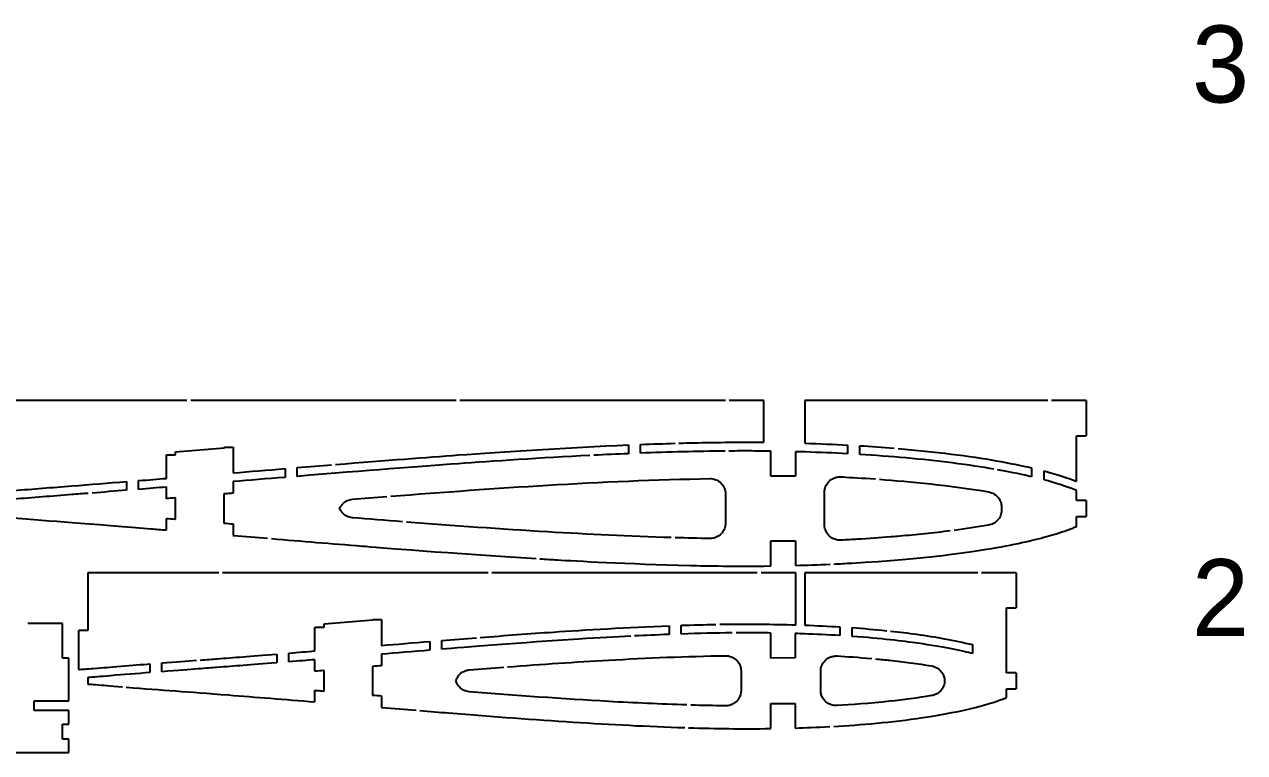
# Model space of a CAD drawing. Header units: millimetres. Extents: x -769 to 745, y -600 to 149.
# Drawn here: x 427 to 744.2, y -441.1 to -251.8 of the extents above; entities that cross this region are included whole.
import ezdxf

# ---------------------------------------------------------------- set-up
doc = ezdxf.new("R2010")
doc.units = ezdxf.units.MM
doc.header["$MEASUREMENT"] = 0

msp = doc.modelspace()

# ---------------------------------------------------------------- linework, layer by layer
for p, q in [((469.25, -349.63), (404.92, -349.63)), ((539.25, -349.63), (470.25, -349.63)), ((609.25, -349.63), (540.25, -349.63)), ((619.25, -349.63), (610.25, -349.63)), ((619.25, -360.48), (619.25, -349.63)), ((693.07, -349.63), (629.91, -349.63)), ((629.91, -349.63), (629.91, -360.71)), ((703.07, -349.63), (694.07, -349.63)), ((703.07, -349.63), (703.07, -358.75)), ((584.04, -361.16), (584.04, -363.43)), ((587.18, -363.3), (587.18, -361.03)), ((640.97, -361.18), (640.97, -363.45)), ((644.18, -363.64), (644.18, -361.36)), ((700.56, -370.6), (700.56, -358.75)), ((700.56, -358.75), (703.07, -358.75)), ((463.93, -369.85), (463.93, -363.75)), ((463.93, -363.75), (466.31, -363.75)), ((466.31, -362.92), (479.01, -361.88)), ((466.31, -363.75), (466.31, -362.92)), ((479.01, -361.88), (479.01, -361.75)), ((479.01, -361.75), (481.27, -361.75)), ((481.27, -361.75), (481.27, -368.43)), ((621.08, -369.28), (621.08, -362.78)), ((627.47, -362.92), (627.47, -369.26)), ((494.8, -367.31), (494.8, -369.58)), ((497.92, -369.32), (497.92, -367.05)), ((688.85, -367.12), (688.85, -369.42)), ((692.12, -370.24), (692.12, -367.92)), ((453.58, -370.68), (453.58, -372.95)), ((456.7, -372.7), (456.7, -370.43)), ((481.27, -370.7), (481.27, -373.71)), ((627.47, -369.26), (621.08, -369.28)), ((463.93, -375.13), (463.93, -372.12)), ((478.89, -373.9), (478.89, -381.49)), ((609.27, -373.85), (609.27, -381.54)), ((635.04, -381.98), (635.04, -373.41)), ((700.56, -375.63), (700.56, -373.03)), ((466.31, -380.46), (466.31, -374.93)), ((681.04, -377.23), (681.04, -378.16)), ((703.07, -375.63), (700.56, -375.63)), ((703.07, -375.63), (703.07, -379.75)), ((463.93, -383.27), (463.93, -380.26)), ((700.56, -382.36), (700.56, -379.75)), ((700.56, -379.75), (703.07, -379.75)), ((481.27, -381.68), (481.27, -384.69)), ((621.08, -392.61), (621.08, -386.11)), ((621.08, -386.11), (627.47, -386.13)), ((627.47, -386.13), (627.47, -392.47)), ((443.54, -394.41), (443.54, -409.41)), ((477.56, -394.41), (443.54, -394.41)), ((547.56, -394.41), (478.56, -394.41)), ((617.56, -394.41), (548.56, -394.41)), ((627.56, -394.41), (618.56, -394.41)), ((627.56, -407.92), (627.56, -394.41)), ((674.86, -394.41), (629.88, -394.41)), ((629.88, -394.41), (629.88, -408)), ((684.86, -394.41), (675.86, -394.41)), ((684.86, -394.41), (684.86, -403.53)), ((682.35, -420.41), (682.35, -403.53)), ((682.35, -403.53), (684.86, -403.53)), ((436.89, -407.62), (427.89, -407.62)), ((436.89, -416.62), (436.89, -407.62)), ((502.55, -414.72), (502.55, -408.53)), ((502.55, -408.53), (504.93, -408.53)), ((504.93, -407.7), (517.63, -406.66)), ((504.93, -408.53), (504.93, -407.7)), ((517.63, -406.66), (517.63, -406.53)), ((517.63, -406.53), (519.89, -406.53)), ((519.89, -406.53), (519.89, -413.28)), ((594.63, -408.16), (594.63, -410.43)), ((597.79, -410.32), (597.79, -408.05)), ((639.03, -408.45), (639.03, -410.72)), ((642.23, -410.94), (642.23, -408.66)), ((443.54, -409.41), (441.16, -409.41)), ((441.16, -419.54), (441.16, -409.41)), ((532.46, -412.24), (532.46, -414.52)), ((535.58, -414.26), (535.58, -411.99)), ((621.05, -416.56), (621.05, -410.06)), ((627.44, -410.19), (627.44, -416.54)), ((492.65, -415.52), (492.65, -417.79)), ((495.77, -417.54), (495.77, -415.27)), ((519.89, -415.55), (519.89, -418.56)), ((673.54, -413.08), (673.54, -415.38)), ((438.55, -416.62), (436.89, -416.62)), ((438.55, -427.69), (438.55, -416.62)), ((459.66, -418.07), (459.66, -420.34)), ((462.78, -420.1), (462.78, -417.83)), ((502.55, -420), (502.55, -416.99)), ((627.44, -416.54), (621.05, -416.56)), ((443.54, -421.63), (443.54, -423.32)), ((504.93, -425.14), (504.93, -419.8)), ((517.51, -418.76), (517.51, -426.18)), ((613.33, -419.89), (613.33, -425.05)), ((634.04, -424.99), (634.04, -419.96)), ((684.86, -420.41), (682.35, -420.41)), ((684.86, -420.41), (684.86, -424.53)), ((502.55, -427.96), (502.55, -424.95)), ((682.35, -426.82), (682.35, -424.53)), ((682.35, -424.53), (684.86, -424.53)), ((429.53, -427.71), (438.55, -427.69)), ((429.53, -430.21), (429.53, -427.71)), ((519.89, -426.38), (519.89, -429.39)), ((438.55, -430.2), (429.53, -430.21)), ((438.55, -433.72), (438.55, -430.2)), ((621.05, -434.88), (621.05, -428.38)), ((621.05, -428.38), (627.44, -428.4)), ((627.44, -428.4), (627.44, -434.75)), ((436.89, -437.62), (436.89, -433.72)), ((436.89, -433.72), (438.55, -433.72)), ((438.55, -437.62), (436.89, -437.62)), ((438.55, -441.14), (438.55, -437.62))]:
    msp.add_line(p, q)
for points, knots in [([(507.88, -366.24), (521.53, -365.14), (531.43, -364.38), (539.9, -363.76), (550.96, -362.95), (568.68, -361.79), (584.04, -361.16)], [1.234169, 1.234169, 1.234169, 1.234169, 5.978142, 5.978142, 5.978142, 12.178807, 12.178807, 12.178807, 12.178807]), ([(597.17, -360.7), (602.52, -360.56), (607.87, -360.47), (613.14, -360.45), (615.09, -360.45), (617.12, -360.46), (619.19, -360.48), (619.21, -360.48), (619.23, -360.48), (619.25, -360.48)], [1.272702, 1.272702, 1.272702, 1.272702, 2.871511, 2.871511, 2.871511, 3.463529, 3.463529, 3.463529, 3.469322, 3.469322, 3.469322, 3.469322]), ([(629.91, -360.71), (629.93, -360.71), (629.95, -360.71), (629.97, -360.71), (633.79, -360.83), (637.54, -360.99), (640.97, -361.18)], [4.472596, 4.472596, 4.472596, 4.472596, 4.47809, 4.47809, 4.47809, 5.561722, 5.561722, 5.561722, 5.561722]), ([(574.05, -363.89), (561.45, -364.54), (548.52, -365.4), (539.85, -366.03), (529.45, -366.79), (516.52, -367.8), (497.92, -369.32)], [1.028949, 1.028949, 1.028949, 1.028949, 4.639783, 4.639783, 4.639783, 8.972961, 8.972961, 8.972961, 8.972961]), ([(619.19, -362.76), (617.11, -362.73), (615.08, -362.73), (613.15, -362.73), (612.17, -362.73), (611.18, -362.74), (610.19, -362.74)], [2.058806, 2.058806, 2.058806, 2.058806, 2.644382, 2.644382, 2.644382, 2.942925, 2.942925, 2.942925, 2.942925]), ([(621.08, -362.78), (621.06, -362.78), (621.04, -362.78), (621.02, -362.78), (620.4, -362.77), (619.79, -362.76), (619.19, -362.76)], [1.8832431, 1.8832431, 1.8832431, 1.8832431, 1.8886986, 1.8886986, 1.8886986, 2.058806, 2.058806, 2.058806, 2.058806]), ([(629.97, -362.99), (629.16, -362.96), (628.34, -362.94), (627.53, -362.92), (627.51, -362.92), (627.49, -362.92), (627.47, -362.92)], [1.0748591, 1.0748591, 1.0748591, 1.0748591, 1.2958023, 1.2958023, 1.2958023, 1.3013696, 1.3013696, 1.3013696, 1.3013696]), ([(679.05, -367.44), (676.06, -366.92), (672.48, -366.37), (668.27, -365.83), (660.32, -364.82), (652.05, -364.12), (644.18, -363.64)], [0.6411, 0.6411, 0.6411, 0.6411, 1.059389, 1.059389, 1.059389, 1.849812, 1.849812, 1.849812, 1.849812]), ([(654.15, -362.08), (658.83, -362.48), (663.48, -362.95), (667.99, -363.52), (676.72, -364.61), (683.36, -365.85), (688.85, -367.12)], [1.04259, 1.04259, 1.04259, 1.04259, 2.454796, 2.454796, 2.454796, 5.186464, 5.186464, 5.186464, 5.186464]), ([(481.27, -368.43), (481.29, -368.43), (481.31, -368.42), (481.33, -368.42), (485.69, -368.06), (490.21, -367.69), (494.8, -367.31)], [4.096044, 4.096044, 4.096044, 4.096044, 4.109409, 4.109409, 4.109409, 6.80009, 6.80009, 6.80009, 6.80009]), ([(692.12, -367.92), (695.9, -368.92), (698.64, -369.84), (700.48, -370.57), (700.51, -370.58), (700.54, -370.59), (700.56, -370.6)], [0.011867, 0.011867, 0.011867, 0.011867, 1.193108, 1.193108, 1.193108, 1.210558, 1.210558, 1.210558, 1.210558]), ([(424.16, -373.01), (429.23, -372.61), (434.3, -372.21), (439.36, -371.81), (444.1, -371.43), (448.84, -371.06), (453.58, -370.68)], [0.044836, 0.044836, 0.044836, 0.044836, 1.570187, 1.570187, 1.570187, 2.996138, 2.996138, 2.996138, 2.996138]), ([(456.7, -370.43), (459.39, -370.22), (461.76, -370.02), (463.87, -369.85), (463.89, -369.85), (463.91, -369.85), (463.93, -369.85)], [0.1014587, 0.1014587, 0.1014587, 0.1014587, 0.9345599, 0.9345599, 0.9345599, 0.9417982, 0.9417982, 0.9417982, 0.9417982]), ([(494.8, -369.58), (490.01, -369.97), (485.57, -370.34), (481.32, -370.69), (481.31, -370.69), (481.29, -370.69), (481.27, -370.7)], [0.151442, 0.151442, 0.151442, 0.151442, 1.615644, 1.615644, 1.615644, 1.621973, 1.621973, 1.621973, 1.621973]), ([(522.25, -374.49), (535.75, -373.43), (549.73, -372.41), (563.06, -371.62), (576.68, -370.81), (591.37, -370.13), (605.2, -369.91)], [1.314441, 1.314441, 1.314441, 1.314441, 5.240112, 5.240112, 5.240112, 9.252974, 9.252974, 9.252974, 9.252974]), ([(605.2, -369.91), (605.73, -369.9), (606.26, -370), (606.76, -370.19), (607.25, -370.39), (607.7, -370.67), (608.07, -371.04), (608.45, -371.4), (608.74, -371.82), (608.95, -372.3), (609.06, -372.54), (609.14, -372.79), (609.19, -373.06), (609.25, -373.32), (609.27, -373.58), (609.27, -373.85)], [0, 0, 0, 0, 0.1623897, 0.1623897, 0.1623897, 0.3229256, 0.3229256, 0.3229256, 0.4800902, 0.4800902, 0.4800902, 0.5612254, 0.5612254, 0.5612254, 0.6422559, 0.6422559, 0.6422559, 0.6422559]), ([(635.04, -373.41), (635.04, -372.91), (635.14, -372.41), (635.33, -371.95), (635.52, -371.48), (635.81, -371.05), (636.16, -370.69), (636.53, -370.31), (636.96, -370.01), (637.44, -369.8), (637.74, -369.68), (638.04, -369.58), (638.35, -369.53), (638.67, -369.47), (638.99, -369.45), (639.31, -369.46)], [0, 0, 0, 0, 0.1525618, 0.1525618, 0.1525618, 0.307508, 0.307508, 0.307508, 0.4667462, 0.4667462, 0.4667462, 0.5635317, 0.5635317, 0.5635317, 0.6604676, 0.6604676, 0.6604676, 0.6604676]), ([(639.31, -369.46), (639.5, -369.47), (639.7, -369.48), (639.9, -369.49), (641.91, -369.6), (644.81, -369.76), (648.29, -370.01)], [0.4074215, 0.4074215, 0.4074215, 0.4074215, 0.4511588, 0.4511588, 0.4511588, 0.9087661, 0.9087661, 0.9087661, 0.9087661]), ([(700.56, -373.03), (700.55, -373.03), (700.54, -373.02), (700.53, -373.02), (697.8, -371.89), (694.84, -370.98), (692.12, -370.24)], [0.3204472, 0.3204472, 0.3204472, 0.3204472, 0.3242713, 0.3242713, 0.3242713, 1.168042, 1.168042, 1.168042, 1.168042]), ([(443.61, -373.74), (442.18, -373.85), (440.75, -373.96), (439.32, -374.07), (434.26, -374.47), (429.21, -374.88), (424.16, -375.27)], [1.098542, 1.098542, 1.098542, 1.098542, 1.529092, 1.529092, 1.529092, 3.049865, 3.049865, 3.049865, 3.049865]), ([(463.93, -372.12), (463.9, -372.12), (463.88, -372.12), (463.86, -372.12), (461.67, -372.3), (459.28, -372.49), (456.7, -372.7)], [3.3089934, 3.3089934, 3.3089934, 3.3089934, 3.3135461, 3.3135461, 3.3135461, 3.7757547, 3.7757547, 3.7757547, 3.7757547]), ([(481.27, -373.71), (480.95, -373.73), (480.62, -373.76), (480.3, -373.79), (479.84, -373.82), (479.39, -373.86), (478.94, -373.9), (478.92, -373.9), (478.91, -373.9), (478.89, -373.9)], [2.211859516, 2.211859516, 2.211859516, 2.211859516, 2.215103017, 2.215103017, 2.215103017, 2.21970419, 2.21970419, 2.21970419, 2.219893266, 2.219893266, 2.219893266, 2.219893266]), ([(677.63, -373.35), (678.18, -373.44), (678.71, -373.64), (679.18, -373.94), (679.64, -374.23), (680.03, -374.6), (680.34, -375.03), (680.56, -375.36), (680.74, -375.71), (680.86, -376.08), (680.98, -376.45), (681.04, -376.84), (681.04, -377.23)], [0, 0, 0, 0, 0.1696968, 0.1696968, 0.1696968, 0.3328088, 0.3328088, 0.3328088, 0.4524823, 0.4524823, 0.4524823, 0.5713128, 0.5713128, 0.5713128, 0.5713128]), ([(466.31, -374.93), (466.29, -374.93), (466.26, -374.94), (466.24, -374.94), (465.45, -375), (464.7, -375.06), (464.02, -375.12), (463.99, -375.12), (463.96, -375.12), (463.93, -375.13)], [7.4952463, 7.4952463, 7.4952463, 7.4952463, 7.5063679, 7.5063679, 7.5063679, 7.9137767, 7.9137767, 7.9137767, 7.9328102, 7.9328102, 7.9328102, 7.9328102]), ([(508.96, -377.69), (509.16, -377.23), (509.44, -376.81), (509.8, -376.45), (510.12, -376.11), (510.51, -375.84), (510.94, -375.64), (511.36, -375.44), (511.82, -375.32), (512.29, -375.29)], [0.0025061, 0.0025061, 0.0025061, 0.0025061, 0.1561644, 0.1561644, 0.1561644, 0.2989773, 0.2989773, 0.2989773, 0.4418228, 0.4418228, 0.4418228, 0.4418228]), ([(414.89, -379.36), (416.25, -379.47), (417.9, -379.61), (420.1, -379.79), (435.08, -381.01), (438, -381.18), (459.89, -382.95), (461.25, -383.06), (462.57, -383.16), (463.86, -383.27), (463.88, -383.27), (463.9, -383.27), (463.93, -383.27)], [1.119447, 1.119447, 1.119447, 1.119447, 1.444692, 1.444692, 1.444692, 3.652674, 3.652674, 3.652674, 3.789389, 3.789389, 3.789389, 3.791677, 3.791677, 3.791677, 3.791677]), ([(463.93, -380.26), (464.72, -380.33), (465.49, -380.39), (466.24, -380.45), (466.26, -380.45), (466.29, -380.46), (466.31, -380.46)], [1.4603248, 1.4603248, 1.4603248, 1.4603248, 1.7269752, 1.7269752, 1.7269752, 1.7346147, 1.7346147, 1.7346147, 1.7346147]), ([(512.29, -380.1), (511.77, -380.06), (511.27, -379.92), (510.82, -379.69), (510.4, -379.48), (510.02, -379.19), (509.7, -378.85), (509.39, -378.51), (509.14, -378.12), (508.96, -377.69)], [0, 0, 0, 0, 0.1565946, 0.1565946, 0.1565946, 0.2992401, 0.2992401, 0.2992401, 0.4393333, 0.4393333, 0.4393333, 0.4393333]), ([(681.04, -378.16), (681.04, -378.65), (680.94, -379.14), (680.76, -379.59), (680.57, -380.06), (680.29, -380.48), (679.94, -380.84), (679.63, -381.15), (679.28, -381.42), (678.89, -381.62), (678.49, -381.82), (678.07, -381.96), (677.63, -382.04)], [0, 0, 0, 0, 0.149589, 0.149589, 0.149589, 0.3026018, 0.3026018, 0.3026018, 0.4357304, 0.4357304, 0.4357304, 0.5703712, 0.5703712, 0.5703712, 0.5703712]), ([(478.89, -381.49), (478.91, -381.49), (478.92, -381.49), (478.94, -381.49), (479.67, -381.55), (480.45, -381.61), (481.27, -381.68)], [2.1191133, 2.1191133, 2.1191133, 2.1191133, 2.1230558, 2.1230558, 2.1230558, 2.2802725, 2.2802725, 2.2802725, 2.2802725]), ([(595.2, -385.25), (584.44, -384.93), (573.44, -384.39), (563.06, -383.77), (551.07, -383.06), (538.54, -382.16), (526.32, -381.21)], [1.384836, 1.384836, 1.384836, 1.384836, 4.500056, 4.500056, 4.500056, 8.099631, 8.099631, 8.099631, 8.099631]), ([(609.27, -381.54), (609.27, -382.05), (609.18, -382.54), (608.99, -383.01), (608.79, -383.48), (608.51, -383.91), (608.15, -384.27), (607.79, -384.64), (607.36, -384.94), (606.88, -385.14), (606.62, -385.26), (606.34, -385.34), (606.06, -385.4), (605.77, -385.46), (605.48, -385.48), (605.2, -385.48)], [0, 0, 0, 0, 0.1533353, 0.1533353, 0.1533353, 0.3080488, 0.3080488, 0.3080488, 0.4658852, 0.4658852, 0.4658852, 0.5537443, 0.5537443, 0.5537443, 0.6417657, 0.6417657, 0.6417657, 0.6417657]), ([(639.31, -385.92), (638.77, -385.95), (638.23, -385.87), (637.72, -385.69), (637.21, -385.52), (636.75, -385.24), (636.35, -384.88), (635.96, -384.53), (635.65, -384.11), (635.42, -383.64), (635.3, -383.38), (635.2, -383.11), (635.14, -382.83), (635.08, -382.55), (635.04, -382.27), (635.04, -381.98)], [0, 0, 0, 0, 0.1643794, 0.1643794, 0.1643794, 0.3272813, 0.3272813, 0.3272813, 0.4860623, 0.4860623, 0.4860623, 0.5737072, 0.5737072, 0.5737072, 0.6611101, 0.6611101, 0.6611101, 0.6611101]), ([(637.46, -392.11), (638.99, -392.04), (640.54, -391.96), (642.11, -391.87), (661.36, -390.78), (673.35, -388.97), (679.85, -387.82), (686.26, -386.68), (690.85, -385.53), (693.95, -384.64), (695.81, -384.1), (697.64, -383.52), (699.55, -382.77), (699.88, -382.64), (700.2, -382.51), (700.53, -382.37), (700.54, -382.37), (700.55, -382.36), (700.56, -382.36)], [6.6511719, 6.6511719, 6.6511719, 6.6511719, 6.654406, 6.654406, 6.654406, 6.6940766, 6.6940766, 6.6940766, 6.7332076, 6.7332076, 6.7332076, 6.7566976, 6.7566976, 6.7566976, 6.7607181, 6.7607181, 6.7607181, 6.7608712, 6.7608712, 6.7608712, 6.7608712]), ([(667.74, -383.49), (665.53, -383.77), (663.32, -384.03), (661.15, -384.26), (658.96, -384.49), (656.67, -384.7), (654.65, -384.88), (653.84, -384.95), (653.06, -385.02), (652.24, -385.08), (649.42, -385.31), (646.62, -385.51), (643.53, -385.69), (642.3, -385.76), (640.79, -385.85), (639.39, -385.92), (639.36, -385.92), (639.33, -385.92), (639.31, -385.92)], [1.320326, 1.320326, 1.320326, 1.320326, 1.969198, 1.969198, 1.969198, 2.621439, 2.621439, 2.621439, 2.885116, 2.885116, 2.885116, 3.794991, 3.794991, 3.794991, 4.155604, 4.155604, 4.155604, 4.162439, 4.162439, 4.162439, 4.162439]), ([(481.27, -384.69), (481.29, -384.69), (481.31, -384.7), (481.32, -384.7), (484.42, -384.95), (487.37, -385.2), (490.24, -385.43)], [4.4733354, 4.4733354, 4.4733354, 4.4733354, 4.4757256, 4.4757256, 4.4757256, 4.8795294, 4.8795294, 4.8795294, 4.8795294]), ([(491.23, -385.52), (499.23, -386.18), (506.63, -386.79), (514.94, -387.45), (518.04, -387.7), (538.65, -389.39), (560.04, -390.7)], [4.92651, 4.92651, 4.92651, 4.92651, 6.06136, 6.06136, 6.06136, 6.48581, 6.48581, 6.48581, 6.48581]), ([(561.04, -390.76), (562.57, -390.86), (564.1, -390.95), (565.62, -391.04), (570.32, -391.31), (583.46, -392.07), (600.17, -392.49), (604.28, -392.59), (611.72, -392.75), (621.02, -392.61), (621.04, -392.61), (621.06, -392.61), (621.08, -392.61)], [6.4924093, 6.4924093, 6.4924093, 6.4924093, 6.5227227, 6.5227227, 6.5227227, 6.6158313, 6.6158313, 6.6158313, 6.6387809, 6.6387809, 6.6387809, 6.6388295, 6.6388295, 6.6388295, 6.6388295]), ([(627.47, -392.47), (627.49, -392.47), (627.51, -392.47), (627.53, -392.47), (630.39, -392.39), (633.38, -392.29), (636.46, -392.16)], [6.643876542, 6.643876542, 6.643876542, 6.643876542, 6.643923405, 6.643923405, 6.643923405, 6.65046635, 6.65046635, 6.65046635, 6.65046635]), ([(545.55, -411.2), (551.97, -410.7), (558.35, -410.22), (564.54, -409.8), (572.52, -409.26), (584.05, -408.55), (594.63, -408.16)], [1.177074, 1.177074, 1.177074, 1.177074, 3.109959, 3.109959, 3.109959, 5.601481, 5.601481, 5.601481, 5.601481]), ([(607.78, -407.79), (611.31, -407.73), (614.86, -407.71), (618.48, -407.75), (621.33, -407.78), (624.68, -407.84), (627.5, -407.92), (627.52, -407.92), (627.54, -407.92), (627.56, -407.92)], [1.078759, 1.078759, 1.078759, 1.078759, 2.145614, 2.145614, 2.145614, 2.986034, 2.986034, 2.986034, 2.992163, 2.992163, 2.992163, 2.992163]), ([(629.88, -408), (629.9, -408), (629.92, -408), (629.94, -408), (632.98, -408.11), (636.12, -408.27), (639.03, -408.45)], [3.2344027, 3.2344027, 3.2344027, 3.2344027, 3.2404977, 3.2404977, 3.2404977, 4.2010953, 4.2010953, 4.2010953, 4.2010953]), ([(519.89, -413.28), (519.91, -413.28), (519.94, -413.28), (519.96, -413.28), (523.53, -412.98), (528.19, -412.59), (532.46, -412.24)], [2.7155189, 2.7155189, 2.7155189, 2.7155189, 2.7171046, 2.7171046, 2.7171046, 2.9788555, 2.9788555, 2.9788555, 2.9788555]), ([(584.64, -410.86), (580.65, -411.06), (576.56, -411.3), (571.14, -411.64), (556.4, -412.57), (541.06, -413.82), (535.58, -414.26)], [1.201364, 1.201364, 1.201364, 1.201364, 2.615335, 2.615335, 2.615335, 6.460685, 6.460685, 6.460685, 6.460685]), ([(621.05, -410.06), (621.03, -410.06), (621.01, -410.06), (621, -410.06), (620.15, -410.04), (619.33, -410.03), (618.54, -410.03), (616.32, -410), (614.17, -410), (612.05, -410.01)], [2.257104, 2.257104, 2.257104, 2.257104, 2.266065, 2.266065, 2.266065, 2.651498, 2.651498, 2.651498, 3.740632, 3.740632, 3.740632, 3.740632]), ([(629.95, -410.27), (629.11, -410.24), (628.3, -410.22), (627.51, -410.19), (627.48, -410.19), (627.46, -410.19), (627.44, -410.19)], [1.055671, 1.055671, 1.055671, 1.055671, 1.3597367, 1.3597367, 1.3597367, 1.3676405, 1.3676405, 1.3676405, 1.3676405]), ([(673.54, -415.38), (671.03, -414.77), (666.27, -413.69), (659.28, -412.71), (655.6, -412.19), (649.7, -411.48), (642.23, -410.94)], [0.011328, 0.011328, 0.011328, 0.011328, 0.764182, 0.764182, 0.764182, 1.159783, 1.159783, 1.159783, 1.159783]), ([(652.19, -409.55), (654.47, -409.8), (656.74, -410.07), (658.97, -410.38), (663.89, -411.06), (668.65, -411.9), (673.54, -413.08)], [1.011491, 1.011491, 1.011491, 1.011491, 1.656756, 1.656756, 1.656756, 3.083088, 3.083088, 3.083088, 3.083088]), ([(472.75, -417.08), (474.39, -416.95), (475.84, -416.85), (477.18, -416.74), (481.49, -416.41), (485.56, -416.09), (492.65, -415.52)], [1.307561, 1.307561, 1.307561, 1.307561, 2.071649, 2.071649, 2.071649, 4.530804, 4.530804, 4.530804, 4.530804]), ([(495.77, -415.27), (498.27, -415.07), (500.47, -414.89), (502.5, -414.72), (502.51, -414.72), (502.53, -414.72), (502.55, -414.72)], [0.126359, 0.126359, 0.126359, 0.126359, 0.9131863, 0.9131863, 0.9131863, 0.9203018, 0.9203018, 0.9203018, 0.9203018]), ([(532.46, -414.52), (528.14, -414.87), (523.5, -415.25), (519.95, -415.55), (519.93, -415.55), (519.91, -415.55), (519.89, -415.55)], [0.178597, 0.178597, 0.178597, 0.178597, 1.441757, 1.441757, 1.441757, 1.448278, 1.448278, 1.448278, 1.448278]), ([(441.16, -419.54), (441.18, -419.53), (441.2, -419.53), (441.23, -419.53), (442.01, -419.47), (443.39, -419.37), (444.9, -419.26), (447.79, -419.04), (449.04, -418.92), (452.1, -418.67), (454.87, -418.44), (457.74, -418.22), (459.66, -418.07)], [0.0310227, 0.0310227, 0.0310227, 0.0310227, 0.0344517, 0.0344517, 0.0344517, 0.1596494, 0.1596494, 0.1596494, 0.398903, 0.398903, 0.398903, 0.6159563, 0.6159563, 0.6159563, 0.6159563]), ([(492.65, -417.79), (485.58, -418.36), (481.55, -418.67), (477.17, -419.01), (474.24, -419.23), (471.36, -419.44), (462.78, -420.1)], [0.126322, 0.126322, 0.126322, 0.126322, 2.360319, 2.360319, 2.360319, 3.853648, 3.853648, 3.853648, 3.853648]), ([(502.55, -416.99), (502.53, -416.99), (502.51, -416.99), (502.49, -416.99), (500.51, -417.15), (498.38, -417.33), (495.77, -417.54)], [11.484237, 11.484237, 11.484237, 11.484237, 11.537812, 11.537812, 11.537812, 16.437235, 16.437235, 16.437235, 16.437235]), ([(519.89, -418.56), (519.15, -418.62), (518.38, -418.69), (517.57, -418.75), (517.55, -418.76), (517.53, -418.76), (517.51, -418.76)], [1.71519568, 1.71519568, 1.71519568, 1.71519568, 1.72941919, 1.72941919, 1.72941919, 1.72974141, 1.72974141, 1.72974141, 1.72974141]), ([(552.66, -418.85), (561.42, -418.19), (570.34, -417.58), (578.95, -417.1), (588.76, -416.54), (599.24, -416.09), (609.26, -415.96)], [1.329233, 1.329233, 1.329233, 1.329233, 3.876959, 3.876959, 3.876959, 6.781636, 6.781636, 6.781636, 6.781636]), ([(609.26, -415.96), (609.79, -415.95), (610.32, -416.05), (610.82, -416.24), (611.31, -416.44), (611.76, -416.72), (612.13, -417.09), (612.5, -417.45), (612.8, -417.88), (613.01, -418.35), (613.11, -418.59), (613.19, -418.84), (613.25, -419.1), (613.3, -419.36), (613.33, -419.63), (613.33, -419.89)], [0, 0, 0, 0, 0.1623871, 0.1623871, 0.1623871, 0.3229096, 0.3229096, 0.3229096, 0.4800582, 0.4800582, 0.4800582, 0.5607916, 0.5607916, 0.5607916, 0.6414218, 0.6414218, 0.6414218, 0.6414218]), ([(634.04, -419.96), (634.04, -419.46), (634.14, -418.96), (634.33, -418.5), (634.52, -418.03), (634.8, -417.6), (635.16, -417.23), (635.52, -416.86), (635.96, -416.56), (636.44, -416.35), (636.74, -416.22), (637.05, -416.13), (637.37, -416.07), (637.69, -416.01), (638.02, -416), (638.34, -416.01)], [0, 0, 0, 0, 0.1525629, 0.1525629, 0.1525629, 0.3075145, 0.3075145, 0.3075145, 0.4667594, 0.4667594, 0.4667594, 0.5657091, 0.5657091, 0.5657091, 0.6648082, 0.6648082, 0.6648082, 0.6648082]), ([(648.31, -416.77), (649.5, -416.89), (650.72, -417.01), (651.97, -417.14), (655.56, -417.53), (659.24, -418.02), (662.84, -418.61)], [0.8369179, 0.8369179, 0.8369179, 0.8369179, 0.9927124, 0.9927124, 0.9927124, 1.4390913, 1.4390913, 1.4390913, 1.4390913]), ([(662.84, -418.61), (663.39, -418.7), (663.92, -418.9), (664.39, -419.19), (664.85, -419.48), (665.24, -419.84), (665.55, -420.28), (665.78, -420.6), (665.96, -420.96), (666.08, -421.33), (666.2, -421.7), (666.26, -422.09), (666.26, -422.47)], [0, 0, 0, 0, 0.1697421, 0.1697421, 0.1697421, 0.3329451, 0.3329451, 0.3329451, 0.4535246, 0.4535246, 0.4535246, 0.5715876, 0.5715876, 0.5715876, 0.5715876]), ([(459.66, -420.34), (456.24, -420.6), (452.82, -420.87), (449.41, -421.16), (446.67, -421.39), (444.95, -421.52), (443.6, -421.62), (443.58, -421.62), (443.56, -421.63), (443.54, -421.63)], [0.049384, 0.049384, 0.049384, 0.049384, 1.078139, 1.078139, 1.078139, 1.901441, 1.901441, 1.901441, 1.91273, 1.91273, 1.91273, 1.91273]), ([(504.93, -419.8), (504.91, -419.8), (504.89, -419.8), (504.87, -419.81), (504.11, -419.87), (503.32, -419.93), (502.55, -420)], [3.3839812, 3.3839812, 3.3839812, 3.3839812, 3.3885917, 3.3885917, 3.3885917, 3.5494103, 3.5494103, 3.5494103, 3.5494103]), ([(539.2, -422.47), (539.34, -421.98), (539.57, -421.53), (539.88, -421.13), (540.2, -420.72), (540.59, -420.38), (541.03, -420.13), (541.29, -419.98), (541.56, -419.86), (541.83, -419.78), (542.11, -419.69), (542.4, -419.64), (542.69, -419.61)], [0.001692, 0.001692, 0.001692, 0.001692, 0.1561261, 0.1561261, 0.1561261, 0.3124072, 0.3124072, 0.3124072, 0.4012921, 0.4012921, 0.4012921, 0.4901873, 0.4901873, 0.4901873, 0.4901873]), ([(443.54, -423.32), (443.56, -423.32), (443.58, -423.32), (443.6, -423.32), (444.15, -423.36), (444.78, -423.41), (445.52, -423.47), (447.61, -423.63), (448.96, -423.75), (452.51, -424.04)], [0.2166355, 0.2166355, 0.2166355, 0.2166355, 0.2197445, 0.2197445, 0.2197445, 0.3124742, 0.3124742, 0.3124742, 0.5743923, 0.5743923, 0.5743923, 0.5743923]), ([(453.51, -424.12), (463.08, -424.9), (469.22, -425.32), (480.09, -426.16), (487.14, -426.71), (494.78, -427.32), (502.49, -427.95), (502.51, -427.95), (502.53, -427.96), (502.55, -427.96)], [0.598283, 0.598283, 0.598283, 0.598283, 1.290191, 1.290191, 1.290191, 1.739105, 1.739105, 1.739105, 1.740365, 1.740365, 1.740365, 1.740365]), ([(502.55, -424.95), (502.78, -424.97), (503, -424.98), (503.22, -425), (503.71, -425.04), (504.27, -425.09), (504.87, -425.14), (504.89, -425.14), (504.91, -425.14), (504.93, -425.14)], [2.5449518, 2.5449518, 2.5449518, 2.5449518, 2.641039, 2.641039, 2.641039, 2.8494109, 2.8494109, 2.8494109, 2.8569086, 2.8569086, 2.8569086, 2.8569086]), ([(542.69, -425.33), (542.18, -425.29), (541.68, -425.15), (541.22, -424.92), (540.76, -424.69), (540.35, -424.37), (540.02, -423.98), (539.83, -423.76), (539.66, -423.52), (539.52, -423.26), (539.39, -423.01), (539.28, -422.75), (539.2, -422.47)], [0, 0, 0, 0, 0.1565994, 0.1565994, 0.1565994, 0.3130595, 0.3130595, 0.3130595, 0.4016414, 0.4016414, 0.4016414, 0.4885145, 0.4885145, 0.4885145, 0.4885145]), ([(613.33, -425.05), (613.33, -425.56), (613.23, -426.05), (613.04, -426.52), (612.85, -426.99), (612.56, -427.42), (612.21, -427.78), (611.84, -428.15), (611.41, -428.45), (610.94, -428.65), (610.67, -428.77), (610.4, -428.85), (610.12, -428.91), (609.83, -428.96), (609.55, -428.99), (609.26, -428.99)], [0, 0, 0, 0, 0.1533354, 0.1533354, 0.1533354, 0.30805, 0.30805, 0.30805, 0.4658879, 0.4658879, 0.4658879, 0.5533293, 0.5533293, 0.5533293, 0.640932, 0.640932, 0.640932, 0.640932]), ([(638.34, -428.93), (637.8, -428.96), (637.26, -428.89), (636.75, -428.71), (636.24, -428.54), (635.78, -428.27), (635.37, -427.92), (634.98, -427.57), (634.66, -427.15), (634.43, -426.69), (634.3, -426.42), (634.2, -426.14), (634.14, -425.86), (634.07, -425.57), (634.04, -425.28), (634.04, -424.99)], [0, 0, 0, 0, 0.164369, 0.164369, 0.164369, 0.3273589, 0.3273589, 0.3273589, 0.4862705, 0.4862705, 0.4862705, 0.57599, 0.57599, 0.57599, 0.6654517, 0.6654517, 0.6654517, 0.6654517]), ([(666.26, -422.47), (666.26, -422.96), (666.16, -423.44), (665.98, -423.89), (665.79, -424.35), (665.51, -424.77), (665.16, -425.13), (664.85, -425.45), (664.5, -425.71), (664.1, -425.92), (663.71, -426.12), (663.28, -426.26), (662.84, -426.33)], [0.001706, 0.001706, 0.001706, 0.001706, 0.149589, 0.149589, 0.149589, 0.3026014, 0.3026014, 0.3026014, 0.4366842, 0.4366842, 0.4366842, 0.5722954, 0.5722954, 0.5722954, 0.5722954]), ([(517.51, -426.18), (517.53, -426.19), (517.55, -426.19), (517.57, -426.19), (518.34, -426.25), (519.12, -426.32), (519.89, -426.38)], [2.7970575, 2.7970575, 2.7970575, 2.7970575, 2.8011025, 2.8011025, 2.8011025, 2.9720898, 2.9720898, 2.9720898, 2.9720898]), ([(599.26, -428.76), (592.41, -428.54), (585.53, -428.22), (578.95, -427.85), (567.05, -427.18), (554.54, -426.26), (542.69, -425.33)], [1.384192, 1.384192, 1.384192, 1.384192, 3.371914, 3.371914, 3.371914, 6.964998, 6.964998, 6.964998, 6.964998]), ([(637.43, -434.32), (644.26, -433.93), (652.48, -433.24), (660.57, -432.05), (671.75, -430.4), (678.43, -428.39), (682.31, -426.83), (682.32, -426.83), (682.33, -426.82), (682.35, -426.82)], [4.9794047, 4.9794047, 4.9794047, 4.9794047, 5.2476729, 5.2476729, 5.2476729, 5.6185349, 5.6185349, 5.6185349, 5.6197368, 5.6197368, 5.6197368, 5.6197368]), ([(662.84, -426.33), (659.24, -426.93), (655.56, -427.41), (651.97, -427.8), (646.65, -428.38), (641.9, -428.71), (638.34, -428.93)], [0.349564, 0.349564, 0.349564, 0.349564, 1.426076, 1.426076, 1.426076, 3.020832, 3.020832, 3.020832, 3.020832]), ([(519.89, -429.39), (519.91, -429.39), (519.93, -429.39), (519.95, -429.4), (522.98, -429.65), (525.97, -429.89), (528.86, -430.13)], [2.0790484, 2.0790484, 2.0790484, 2.0790484, 2.0801441, 2.0801441, 2.0801441, 2.2613487, 2.2613487, 2.2613487, 2.2613487]), ([(529.86, -430.21), (532.42, -430.42), (534.92, -430.63), (537.31, -430.82), (561.06, -432.73), (579.4, -434.01), (598.71, -434.65)], [2.282201, 2.282201, 2.282201, 2.282201, 2.443718, 2.443718, 2.443718, 4.043162, 4.043162, 4.043162, 4.043162]), ([(627.44, -434.75), (627.46, -434.75), (627.48, -434.75), (627.51, -434.75), (629.96, -434.68), (633, -434.57), (636.44, -434.38)], [4.8272969, 4.8272969, 4.8272969, 4.8272969, 4.8284524, 4.8284524, 4.8284524, 4.9661918, 4.9661918, 4.9661918, 4.9661918]), ([(599.71, -434.68), (606.97, -434.91), (613.27, -435.01), (621, -434.89), (621.01, -434.89), (621.03, -434.88), (621.05, -434.88)], [4.0707952, 4.0707952, 4.0707952, 4.0707952, 4.6757412, 4.6757412, 4.6757412, 4.677283, 4.677283, 4.677283, 4.677283]), ([(362.33, -441.01), (385.11, -441.05), (410.27, -441.09), (438.5, -441.14), (438.52, -441.14), (438.53, -441.14), (438.55, -441.14)], [596.445314, 596.445314, 596.445314, 596.445314, 670.176526, 670.176526, 670.176526, 670.220313, 670.220313, 670.220313, 670.220313])]:
    msp.add_open_spline(points, degree=3, knots=knots)
for points in [[(587.18, -361.03), (590.17, -360.92), (593.17, -360.81), (596.17, -360.73)], [(644.18, -361.36), (647.17, -361.54), (650.17, -361.76), (653.15, -362)], [(584.04, -363.43), (581.11, -363.55), (578.09, -363.69), (575.05, -363.84)], [(609.19, -362.75), (601.9, -362.82), (594.41, -363.03), (587.18, -363.3)], [(640.97, -363.45), (637.51, -363.26), (633.77, -363.1), (629.97, -362.99)], [(497.92, -367.05), (501.08, -366.79), (504.06, -366.55), (506.89, -366.32)], [(688.85, -369.42), (686.92, -368.97), (684.04, -368.32), (680.04, -367.61)], [(649.29, -370.08), (657.14, -370.66), (667.63, -371.66), (677.63, -373.35)], [(453.58, -372.95), (450.59, -373.19), (447.6, -373.42), (444.61, -373.66)], [(512.29, -375.29), (515.24, -375.05), (518.24, -374.81), (521.26, -374.57)], [(525.33, -381.14), (520.92, -380.79), (516.56, -380.45), (512.29, -380.1)], [(677.63, -382.04), (674.71, -382.53), (671.72, -382.97), (668.73, -383.36)], [(605.2, -385.48), (602.23, -385.43), (599.22, -385.36), (596.2, -385.28)], [(597.79, -408.05), (600.8, -407.95), (603.79, -407.87), (606.78, -407.81)], [(642.23, -408.66), (645.13, -408.87), (648.15, -409.13), (651.2, -409.45)], [(535.58, -411.99), (538.57, -411.75), (541.56, -411.51), (544.55, -411.28)], [(594.63, -410.43), (591.33, -410.56), (588.48, -410.67), (585.63, -410.81)], [(611.05, -410.02), (606.7, -410.06), (602.43, -410.17), (597.79, -410.32)], [(639.03, -410.72), (635.72, -410.52), (632.71, -410.38), (629.95, -410.27)], [(462.78, -417.83), (466.37, -417.56), (469.28, -417.34), (471.76, -417.15)], [(638.34, -416.01), (640.82, -416.16), (643.89, -416.37), (647.32, -416.68)], [(542.69, -419.61), (545.65, -419.38), (548.65, -419.15), (551.67, -418.92)], [(609.26, -428.99), (606.29, -428.95), (603.28, -428.88), (600.26, -428.79)]]:
    msp.add_open_spline(points, degree=3)

# ---------------------------------------------------------------- texts
at = {"color": 4, "linetype": 'Continuous'}
for s, p in [('3', (730.55, -272.13)), ('2', (730.55, -410.86))]:
    msp.add_text(s, height=20, dxfattribs=at).set_placement(p)

doc.saveas('drawing.dxf')
